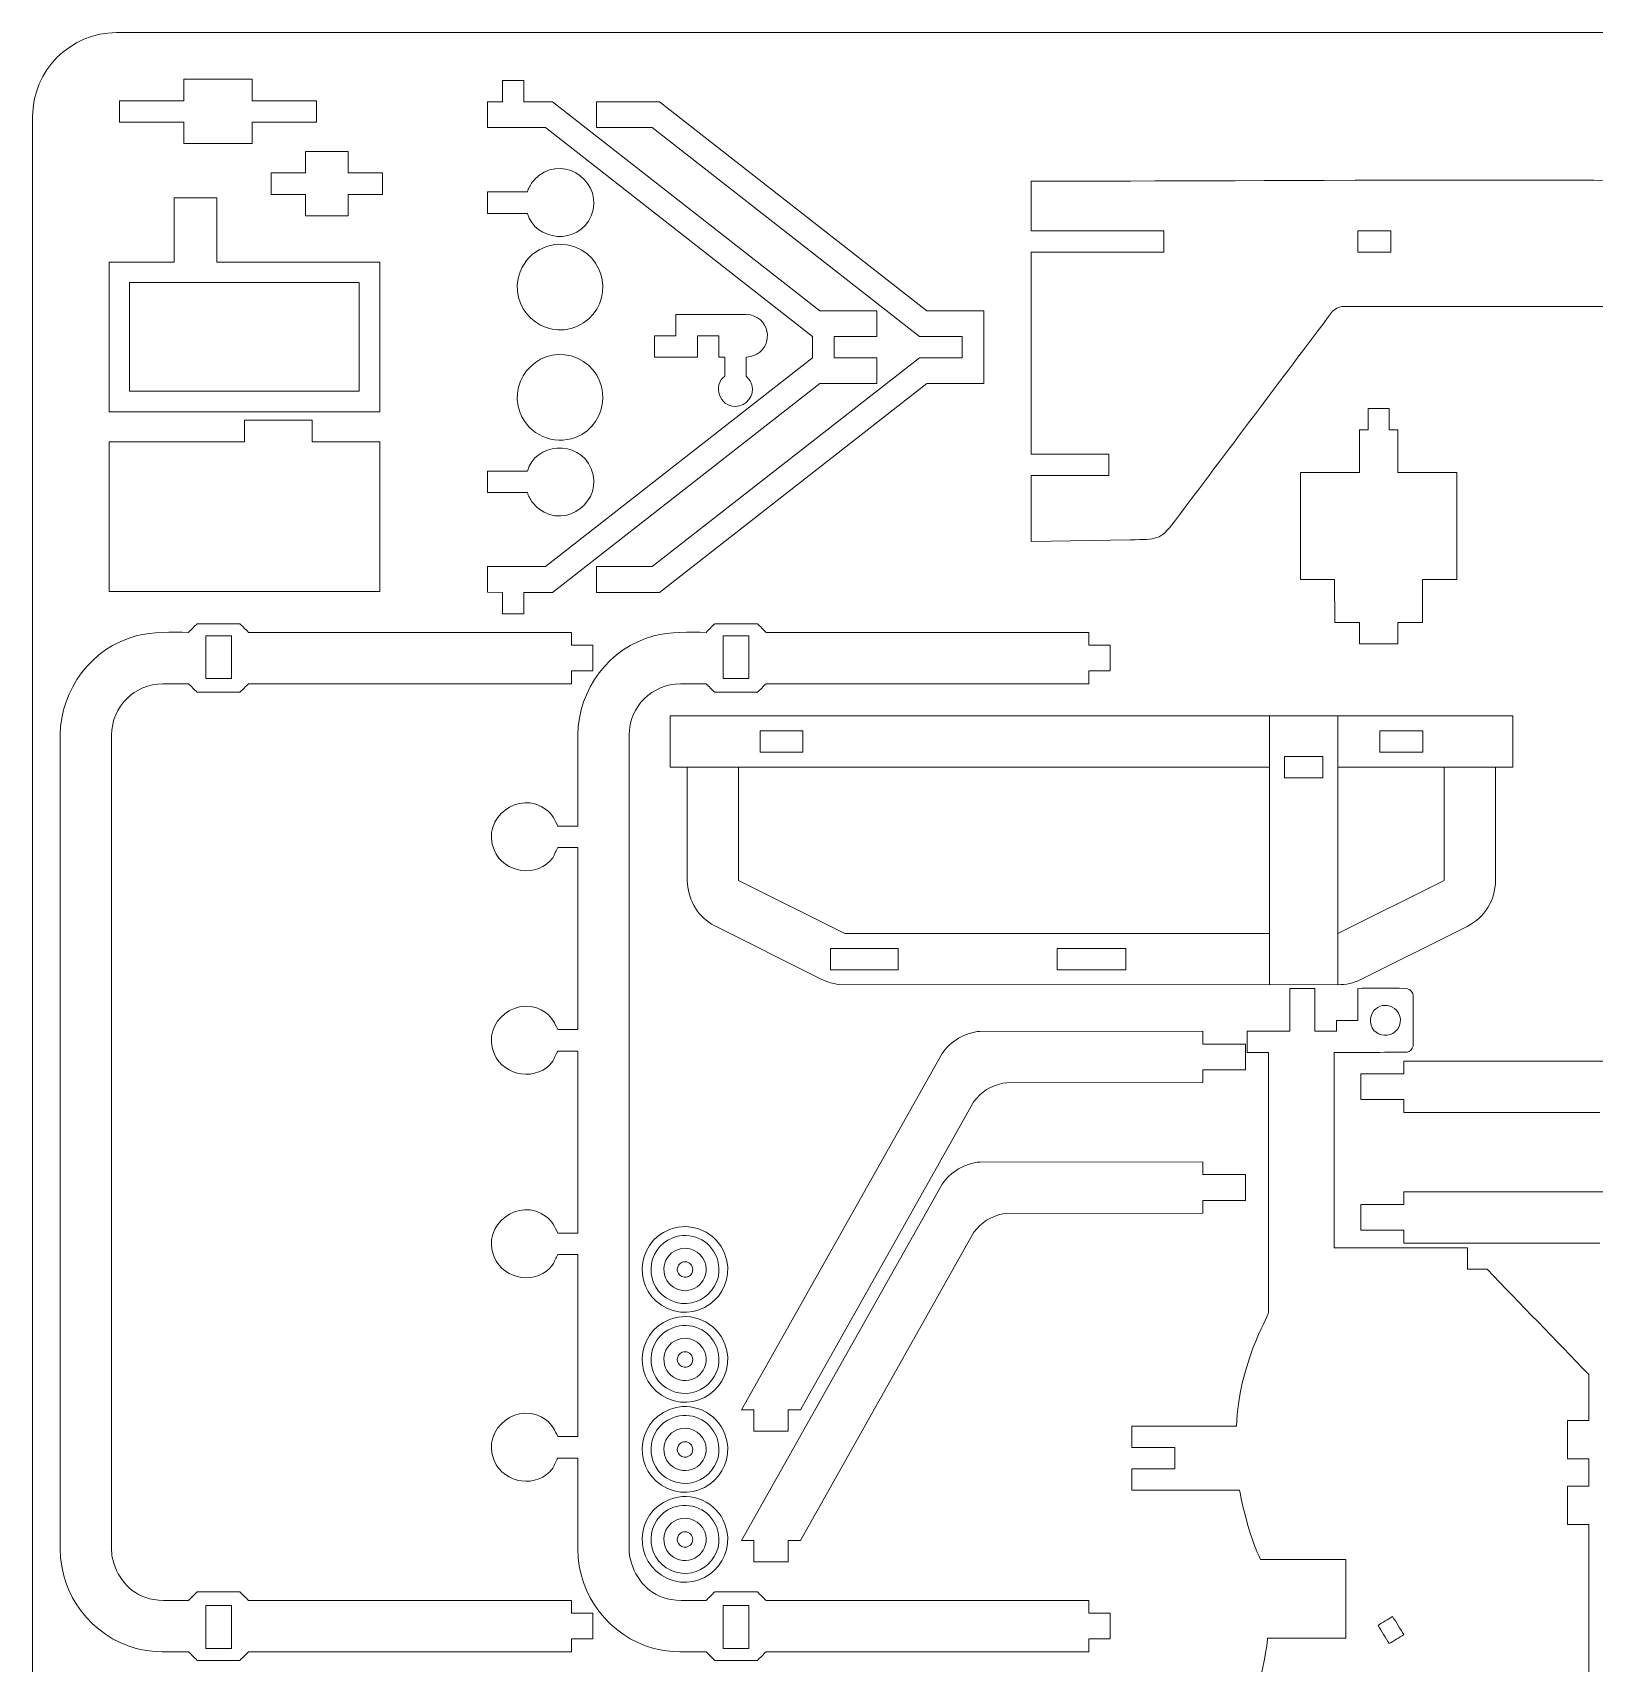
# Model space of a CAD drawing. Header units: centimetres. Extents: x -58 to 58, y -52 to 52.
# Drawn here: x 23.08 to 45.23, y -7.72 to 15.39 of the extents above; entities that cross this region are included whole.
import ezdxf

# ---------------------------------------------------------------- set-up
doc = ezdxf.new("R2010")
doc.units = ezdxf.units.CM
doc.header["$MEASUREMENT"] = 0
doc.layers.add('Camada 1', color=7, linetype='Continuous')

msp = doc.modelspace()

# ---------------------------------------------------------------- linework, layer by layer
at = {"layer": 'Camada 1', "color": 5, "lineweight": 9}
for points in [[(23.0836, 14.19827), (23.0836, 14.85275), (23.6191, 15.38827), (24.2736, 15.38827)], [(24.2736, 15.38827), (24.2736, 15.38827), (56.40361, 15.38827), (56.40361, 15.38827)], [(23.0836, -35.7818), (23.0836, -35.7818), (23.0836, 14.19827), (23.0836, 14.19827)]]:
    msp.add_open_spline(points, degree=3, dxfattribs=at)
at = {"layer": 'Camada 1', "color": 3, "lineweight": 9}
for points in [[(26.19718, 14.72661), (26.19718, 14.72661), (25.22618, 14.72661), (25.22618, 14.72661)], [(25.22618, 14.72661), (25.22618, 14.72661), (25.22618, 14.42317), (25.22618, 14.42317)], [(26.19718, 14.42317), (26.19718, 14.42317), (26.19718, 14.72661), (26.19718, 14.72661)], [(29.74715, 14.71089), (29.74715, 14.71089), (29.74705, 14.40745), (29.74705, 14.40745)], [(30.05058, 14.71087), (30.05058, 14.71087), (29.74715, 14.71089), (29.74715, 14.71089)], [(30.05058, 14.40747), (30.05058, 14.40747), (30.05058, 14.71087), (30.05058, 14.71087)], [(25.22618, 14.42317), (25.22618, 14.42317), (24.31585, 14.42317), (24.31585, 14.42317)], [(24.31585, 14.42317), (24.31585, 14.42317), (24.31585, 14.11973), (24.31585, 14.11973)], [(27.1075, 14.42317), (27.1075, 14.42317), (26.19718, 14.42317), (26.19718, 14.42317)], [(27.1075, 14.11973), (27.1075, 14.11973), (27.1075, 14.42317), (27.1075, 14.42317)], [(29.74705, 14.40745), (29.74705, 14.40745), (29.53461, 14.40739), (29.53461, 14.40739)], [(29.53461, 14.40739), (29.53461, 14.40739), (29.53471, 14.04328), (29.53471, 14.04328)], [(30.45643, 14.40747), (30.45643, 14.40747), (30.05058, 14.40747), (30.05058, 14.40747)], [(34.24541, 11.44735), (34.24541, 11.44735), (30.45643, 14.40747), (30.45643, 14.40747)], [(31.9722, 14.40746), (31.9722, 14.40746), (31.08074, 14.40746), (31.08074, 14.40746)], [(31.08074, 14.40746), (31.08074, 14.40746), (31.08074, 14.04333), (31.08074, 14.04333)], [(35.76118, 11.44734), (35.76118, 11.44734), (31.9722, 14.40746), (31.9722, 14.40746)], [(24.31585, 14.11973), (24.31585, 14.11973), (25.22618, 14.11973), (25.22618, 14.11973)], [(25.22618, 14.11973), (25.22618, 14.11973), (25.22618, 13.81629), (25.22618, 13.81629)], [(26.19718, 14.11973), (26.19718, 14.11973), (27.1075, 14.11973), (27.1075, 14.11973)], [(26.19718, 13.81629), (26.19718, 13.81629), (26.19718, 14.11973), (26.19718, 14.11973)], [(29.53471, 14.04328), (29.53471, 14.04328), (30.35402, 14.04334), (30.35402, 14.04334)], [(30.35402, 14.04334), (30.35402, 14.04334), (34.14299, 11.08322), (34.14299, 11.08322)], [(31.08074, 14.04333), (31.08074, 14.04333), (31.8698, 14.04333), (31.8698, 14.04333)], [(31.8698, 14.04333), (31.8698, 14.04333), (35.65877, 11.08321), (35.65877, 11.08321)], [(25.22618, 13.81629), (25.22618, 13.81629), (26.19718, 13.81629), (26.19718, 13.81629)], [(27.55882, 13.70286), (27.55882, 13.70286), (26.95193, 13.70286), (26.95193, 13.70286)], [(26.95193, 13.70286), (26.95193, 13.70286), (26.95193, 13.39942), (26.95193, 13.39942)], [(27.55882, 13.39942), (27.55882, 13.39942), (27.55882, 13.70286), (27.55882, 13.70286)], [(31.00287, 12.79331), (31.18972, 13.24439), (30.64776, 13.66032), (30.26037, 13.36306)], [(26.95193, 13.39942), (26.95193, 13.39942), (26.46642, 13.39942), (26.46642, 13.39942)], [(26.46642, 13.39942), (26.46642, 13.39942), (26.46642, 13.09599), (26.46642, 13.09599)], [(28.04431, 13.39942), (28.04431, 13.39942), (27.55882, 13.39942), (27.55882, 13.39942)], [(28.04431, 13.09599), (28.04431, 13.09599), (28.04431, 13.39942), (28.04431, 13.39942)], [(30.17094, 13.27363), (30.13743, 13.21556), (30.11375, 13.18662), (30.09868, 13.13042)], [(30.26037, 13.36306), (30.23057, 13.33325), (30.20075, 13.30344), (30.17094, 13.27363)], [(37.23959, 13.28064), (38.62087, 13.28064), (46.98965, 13.33052), (47.64494, 13.25616)], [(37.2418, 12.57983), (37.24106, 12.81343), (37.24033, 13.04704), (37.23959, 13.28064)], [(25.69763, 13.04737), (25.69763, 13.04737), (25.09076, 13.04737), (25.09076, 13.04737)], [(25.09076, 13.04737), (25.09076, 13.04737), (25.09076, 12.13705), (25.09076, 12.13705)], [(25.69763, 12.13705), (25.69763, 12.13705), (25.69763, 13.04737), (25.69763, 13.04737)], [(26.46642, 13.09599), (26.46642, 13.09599), (26.95193, 13.09599), (26.95193, 13.09599)], [(26.95193, 13.09599), (26.95193, 13.09599), (26.95193, 12.79255), (26.95193, 12.79255)], [(27.55882, 12.79255), (27.55882, 12.79255), (27.55882, 13.09599), (27.55882, 13.09599)], [(27.55882, 13.09599), (27.55882, 13.09599), (28.04431, 13.09599), (28.04431, 13.09599)], [(30.09868, 13.13042), (29.91066, 13.13042), (29.72263, 13.13042), (29.53461, 13.13042)], [(29.53461, 13.13042), (29.53461, 13.02927), (29.53461, 12.92814), (29.53461, 12.82699)], [(26.95193, 12.79255), (26.95193, 12.79255), (27.55882, 12.79255), (27.55882, 12.79255)], [(29.53461, 12.82699), (29.72263, 12.82699), (29.91066, 12.82699), (30.09868, 12.82699)], [(30.09868, 12.82699), (30.20406, 12.43371), (30.82411, 12.36177), (31.00287, 12.79331)], [(39.12167, 12.57983), (38.49505, 12.57983), (37.86842, 12.57983), (37.2418, 12.57983)], [(39.12167, 12.27638), (39.12167, 12.37753), (39.12167, 12.47868), (39.12167, 12.57983)], [(30.78012, 12.34832), (30.46744, 12.46811), (30.11606, 12.31137), (29.99632, 11.99865)], [(30.8103, 11.22735), (31.30234, 11.44679), (31.2832, 12.15559), (30.78012, 12.34832)], [(37.23986, 9.41386), (37.2405, 10.36804), (37.24116, 11.32221), (37.2418, 12.27638)], [(37.2418, 12.27638), (37.86842, 12.27638), (38.49505, 12.27638), (39.12167, 12.27638)], [(25.09076, 12.13705), (25.09076, 12.13705), (24.16829, 12.13705), (24.16829, 12.13705)], [(24.16829, 12.13705), (24.16829, 12.13705), (24.16829, 10.01297), (24.16829, 10.01297)], [(28.00704, 12.13705), (28.00704, 12.13705), (25.69763, 12.13705), (25.69763, 12.13705)], [(28.00704, 10.01297), (28.00704, 10.01297), (28.00704, 12.13705), (28.00704, 12.13705)], [(29.99632, 11.99865), (29.80368, 11.49548), (30.31824, 11.0079), (30.8103, 11.22735)], [(32.2052, 11.39533), (32.2052, 11.39533), (32.20519, 11.09189), (32.20519, 11.09189)], [(33.20049, 11.39525), (33.20049, 11.39525), (32.2052, 11.39533), (32.2052, 11.39533)], [(33.35216, 10.82904), (33.59374, 10.9685), (33.54286, 11.37276), (33.20049, 11.39525)], [(35.05331, 11.44735), (35.05331, 11.44735), (34.24541, 11.44735), (34.24541, 11.44735)], [(35.05331, 11.08321), (35.05331, 11.08321), (35.05331, 11.44735), (35.05331, 11.44735)], [(36.56908, 11.44734), (36.56908, 11.44734), (35.76118, 11.44734), (35.76118, 11.44734)], [(36.56908, 10.41562), (36.56908, 10.41562), (36.56908, 11.44734), (36.56908, 11.44734)], [(41.51558, 11.43906), (40.76787, 10.44565), (40.02015, 9.45225), (39.27244, 8.45884)], [(41.64751, 11.50496), (41.60644, 11.50097), (41.54346, 11.46949), (41.51558, 11.43906)], [(46.11098, 11.50701), (44.62316, 11.50632), (43.13534, 11.50565), (41.64751, 11.50496)], [(29.99632, 10.00166), (29.80368, 10.50483), (30.31824, 10.99241), (30.8103, 10.77296)], [(31.90174, 11.09192), (31.90174, 11.09192), (31.90171, 10.7885), (31.90171, 10.7885)], [(32.20519, 11.09189), (32.20519, 11.09189), (31.90174, 11.09192), (31.90174, 11.09192)], [(32.50859, 10.78846), (32.50859, 10.78846), (32.50861, 11.09189), (32.50861, 11.09189)], [(32.50861, 11.09189), (32.50861, 11.09189), (32.81206, 11.09187), (32.81206, 11.09187)], [(32.81206, 11.09187), (32.81206, 11.09187), (32.81203, 10.78843), (32.81203, 10.78843)], [(34.14299, 11.08322), (34.14299, 11.08322), (34.14299, 10.77972), (34.14299, 10.77972)], [(34.44643, 10.77972), (34.44643, 10.77972), (34.44643, 11.08322), (34.44643, 11.08322)], [(34.44643, 11.08322), (34.44643, 11.08322), (35.05331, 11.08321), (35.05331, 11.08321)], [(35.65877, 11.08321), (35.65877, 11.08321), (36.26564, 11.08321), (36.26564, 11.08321)], [(36.26564, 11.08321), (36.26564, 11.08321), (36.26564, 10.77975), (36.26564, 10.77975)], [(34.14299, 10.77972), (34.14299, 10.77972), (30.35402, 7.8196), (30.35402, 7.8196)], [(30.8103, 10.77296), (31.30234, 10.55353), (31.2832, 9.84473), (30.78012, 9.65199)], [(35.65877, 10.77975), (35.65877, 10.77975), (31.8698, 7.81961), (31.8698, 7.81961)], [(31.90171, 10.7885), (31.90171, 10.7885), (32.50859, 10.78846), (32.50859, 10.78846)], [(32.81203, 10.78843), (32.81203, 10.78843), (32.89699, 10.78842), (32.89699, 10.78842)], [(32.89699, 10.78842), (32.89699, 10.78842), (32.89698, 10.52021), (32.89698, 10.52021)], [(33.20042, 10.52018), (33.20042, 10.52018), (33.20044, 10.78841), (33.20044, 10.78841)], [(33.20044, 10.78841), (33.25573, 10.79567), (33.30197, 10.80007), (33.35216, 10.82904)], [(35.05331, 10.77973), (35.05331, 10.77973), (34.44643, 10.77972), (34.44643, 10.77972)], [(35.05331, 10.41561), (35.05331, 10.41561), (35.05331, 10.77973), (35.05331, 10.77973)], [(36.26564, 10.77975), (36.26564, 10.77975), (35.65877, 10.77975), (35.65877, 10.77975)], [(30.45643, 7.45547), (30.45643, 7.45547), (34.24541, 10.41561), (34.24541, 10.41561)], [(31.9722, 7.45548), (31.9722, 7.45548), (35.76118, 10.41562), (35.76118, 10.41562)], [(32.89698, 10.52021), (32.72013, 10.38467), (32.8212, 10.09052), (33.04867, 10.09051)], [(33.25892, 10.45461), (33.25892, 10.45461), (33.20042, 10.52018), (33.20042, 10.52018)], [(33.28317, 10.39607), (33.28317, 10.39607), (33.25892, 10.45461), (33.25892, 10.45461)], [(34.24541, 10.41561), (34.24541, 10.41561), (35.05331, 10.41561), (35.05331, 10.41561)], [(35.76118, 10.41562), (35.76118, 10.41562), (36.56908, 10.41562), (36.56908, 10.41562)], [(33.04867, 10.09051), (33.20523, 10.0905), (33.32368, 10.24483), (33.28317, 10.39607)], [(24.16829, 10.01297), (24.16829, 10.01297), (28.00704, 10.01297), (28.00704, 10.01297)], [(30.78012, 9.65199), (30.46744, 9.53221), (30.11606, 9.68894), (29.99632, 10.00166)], [(42.31858, 10.06309), (42.31858, 10.06309), (42.01756, 10.06309), (42.01756, 10.06309)], [(42.01756, 10.06309), (42.01756, 10.06309), (42.01756, 9.75964), (42.01756, 9.75964)], [(42.31858, 9.75964), (42.31858, 9.75964), (42.31858, 10.06309), (42.31858, 10.06309)], [(26.08767, 9.59053), (26.08767, 9.59053), (26.08767, 9.89397), (26.08767, 9.89397)], [(26.08767, 9.89397), (26.08767, 9.89397), (27.04736, 9.89397), (27.04736, 9.89397)], [(27.04736, 9.89397), (27.04736, 9.89397), (27.04736, 9.59053), (27.04736, 9.59053)], [(42.01756, 9.75964), (42.01756, 9.75964), (41.89619, 9.75964), (41.89619, 9.75964)], [(41.89619, 9.75964), (41.89619, 9.75964), (41.89619, 9.15277), (41.89619, 9.15277)], [(42.43995, 9.75964), (42.43995, 9.75964), (42.31858, 9.75964), (42.31858, 9.75964)], [(42.44022, 9.15277), (42.44022, 9.15277), (42.43995, 9.75964), (42.43995, 9.75964)], [(24.16829, 7.46644), (24.16829, 7.46644), (24.16829, 9.59053), (24.16829, 9.59053)], [(24.16829, 9.59053), (24.16829, 9.59053), (26.08767, 9.59053), (26.08767, 9.59053)], [(27.04736, 9.59053), (27.04736, 9.59053), (28.00704, 9.59053), (28.00704, 9.59053)], [(28.00704, 9.59053), (28.00704, 9.59053), (28.00704, 7.46644), (28.00704, 7.46644)], [(30.09868, 9.17333), (30.20406, 9.5666), (30.82411, 9.63855), (31.00287, 9.20701)], [(38.34486, 9.41386), (37.97653, 9.41386), (37.60819, 9.41386), (37.23986, 9.41386)], [(38.34486, 9.11043), (38.34486, 9.21158), (38.34486, 9.31271), (38.34486, 9.41386)], [(29.53461, 8.86989), (29.53461, 8.97104), (29.53461, 9.07218), (29.53461, 9.17333)], [(29.53461, 9.17333), (29.72263, 9.17333), (29.91066, 9.17333), (30.09868, 9.17333)], [(31.00287, 9.20701), (31.18972, 8.75592), (30.64776, 8.34), (30.26037, 8.63726)], [(37.23959, 8.1781), (37.23959, 8.48888), (37.23959, 8.79964), (37.23959, 9.11043)], [(37.23959, 9.11043), (37.60801, 9.11043), (37.97644, 9.11043), (38.34486, 9.11043)], [(41.0596, 9.15315), (41.0596, 9.15315), (41.05841, 7.63591), (41.05841, 7.63591)], [(41.89619, 9.15277), (41.89619, 9.15277), (41.0596, 9.15315), (41.0596, 9.15315)], [(43.27772, 9.15268), (43.27772, 9.15268), (42.44022, 9.15277), (42.44022, 9.15277)], [(43.27755, 7.63552), (43.27755, 7.63552), (43.27772, 9.15268), (43.27772, 9.15268)], [(30.09868, 8.86989), (29.91066, 8.86989), (29.72263, 8.86989), (29.53461, 8.86989)], [(30.17094, 8.72669), (30.13743, 8.78476), (30.11375, 8.8137), (30.09868, 8.86989)], [(30.26037, 8.63726), (30.23057, 8.66707), (30.20075, 8.69688), (30.17094, 8.72669)], [(39.27244, 8.45884), (39.0725, 8.18796), (39.01747, 8.20946), (38.65221, 8.19947)], [(38.65221, 8.19947), (38.65221, 8.19947), (37.23959, 8.1781), (37.23959, 8.1781)], [(29.53471, 7.81966), (29.53471, 7.81966), (29.53461, 7.45555), (29.53461, 7.45555)], [(30.35402, 7.8196), (30.35402, 7.8196), (29.53471, 7.81966), (29.53471, 7.81966)], [(31.8698, 7.81961), (31.8698, 7.81961), (31.08074, 7.81961), (31.08074, 7.81961)], [(31.08074, 7.81961), (31.08074, 7.81961), (31.08074, 7.45548), (31.08074, 7.45548)], [(41.05841, 7.63591), (41.05841, 7.63591), (41.54391, 7.63553), (41.54391, 7.63553)], [(41.54391, 7.63553), (41.54391, 7.63553), (41.5451, 7.02868), (41.5451, 7.02868)], [(42.79197, 7.02865), (42.79197, 7.02865), (42.79205, 7.63556), (42.79205, 7.63556)], [(42.79205, 7.63556), (42.79205, 7.63556), (43.27755, 7.63552), (43.27755, 7.63552)], [(28.00704, 7.46644), (28.00704, 7.46644), (24.16829, 7.46644), (24.16829, 7.46644)], [(29.53461, 7.45555), (29.53461, 7.45555), (29.74705, 7.45549), (29.74705, 7.45549)], [(29.74705, 7.45549), (29.74705, 7.45549), (29.74715, 7.15205), (29.74715, 7.15205)], [(30.05058, 7.15207), (30.05058, 7.15207), (30.05058, 7.45547), (30.05058, 7.45547)], [(30.05058, 7.45547), (30.05058, 7.45547), (30.45643, 7.45547), (30.45643, 7.45547)], [(31.08074, 7.45548), (31.08074, 7.45548), (31.9722, 7.45548), (31.9722, 7.45548)], [(25.41608, 7.00986), (25.37562, 6.9694), (25.33516, 6.92894), (25.2947, 6.88848)], [(26.02298, 7.00986), (25.82068, 7.00986), (25.61838, 7.00986), (25.41608, 7.00986)], [(26.14436, 6.88848), (26.1039, 6.92894), (26.06344, 6.9694), (26.02298, 7.00986)], [(29.74715, 7.15205), (29.74715, 7.15205), (30.05058, 7.15207), (30.05058, 7.15207)], [(32.75475, 7.00985), (32.71429, 6.96939), (32.67383, 6.92893), (32.63337, 6.88847)], [(33.36165, 7.00985), (33.15935, 7.00985), (32.95705, 7.00985), (32.75475, 7.00985)], [(33.48303, 6.88847), (33.44257, 6.92893), (33.40211, 6.96939), (33.36165, 7.00985)], [(41.5451, 7.02868), (41.5451, 7.02868), (41.89619, 7.02868), (41.89619, 7.02868)], [(41.89619, 7.02868), (41.89619, 7.02868), (41.89619, 6.72524), (41.89619, 6.72524)], [(42.43995, 6.72524), (42.43995, 6.72524), (42.43998, 7.02868), (42.43998, 7.02868)], [(42.43998, 7.02868), (42.43998, 7.02868), (42.79197, 7.02865), (42.79197, 7.02865)], [(24.55358, 6.83885), (23.91745, 6.6684), (23.48464, 6.08176), (23.47401, 5.43192)], [(25.2947, 6.88848), (25.05501, 6.88848), (24.78683, 6.90135), (24.55358, 6.83885)], [(30.72197, 6.88848), (29.1961, 6.88848), (27.67023, 6.88848), (26.14436, 6.88848)], [(30.72197, 6.70641), (30.72197, 6.7671), (30.72197, 6.82779), (30.72197, 6.88848)], [(31.02542, 6.70641), (30.92427, 6.70641), (30.82312, 6.70641), (30.72197, 6.70641)], [(31.89225, 6.83883), (31.25614, 6.66839), (30.82331, 6.08174), (30.81268, 5.43191)], [(31.02542, 6.34227), (31.02542, 6.46365), (31.02542, 6.58503), (31.02542, 6.70641)], [(32.63337, 6.88847), (32.39368, 6.88847), (32.1255, 6.90133), (31.89225, 6.83883)], [(38.06064, 6.88847), (36.53477, 6.88847), (35.0089, 6.88847), (33.48303, 6.88847)], [(38.06064, 6.7064), (38.06064, 6.76709), (38.06064, 6.82778), (38.06064, 6.88847)], [(38.36409, 6.7064), (38.26294, 6.7064), (38.16179, 6.7064), (38.06064, 6.7064)], [(38.36409, 6.34226), (38.36409, 6.46364), (38.36409, 6.58502), (38.36409, 6.7064)], [(41.89619, 6.72524), (41.89619, 6.72524), (42.43995, 6.72524), (42.43995, 6.72524)], [(30.72197, 6.1602), (30.72197, 6.22089), (30.72197, 6.28158), (30.72197, 6.34227)], [(30.72197, 6.34227), (30.82312, 6.34227), (30.92427, 6.34227), (31.02542, 6.34227)], [(38.06064, 6.16019), (38.06064, 6.22088), (38.06064, 6.28157), (38.06064, 6.34226)], [(38.06064, 6.34226), (38.16179, 6.34226), (38.26294, 6.34226), (38.36409, 6.34226)], [(24.20228, 5.43192), (24.209, 5.84329), (24.52652, 6.1536), (24.93056, 6.1602)], [(24.93056, 6.1602), (25.05194, 6.1602), (25.17332, 6.1602), (25.2947, 6.1602)], [(25.2947, 6.1602), (25.33516, 6.11974), (25.37562, 6.07928), (25.41608, 6.03882)], [(25.41608, 6.03882), (25.61838, 6.03882), (25.82068, 6.03882), (26.02298, 6.03882)], [(26.02298, 6.03882), (26.06344, 6.07928), (26.1039, 6.11974), (26.14436, 6.1602)], [(26.14436, 6.1602), (27.67023, 6.1602), (29.1961, 6.1602), (30.72197, 6.1602)], [(31.54096, 5.43191), (31.54769, 5.84329), (31.86519, 6.15358), (32.26923, 6.16019)], [(32.26923, 6.16019), (32.39061, 6.16019), (32.51199, 6.16019), (32.63337, 6.16019)], [(32.63337, 6.16019), (32.67383, 6.11973), (32.71429, 6.07927), (32.75475, 6.03881)], [(32.75475, 6.03881), (32.95705, 6.03881), (33.15935, 6.03881), (33.36165, 6.03881)], [(33.36165, 6.03881), (33.40211, 6.07927), (33.44257, 6.11973), (33.48303, 6.16019)], [(33.48303, 6.16019), (35.0089, 6.16019), (36.53477, 6.16019), (38.06064, 6.16019)], [(32.12339, 4.97781), (32.12339, 4.97781), (32.12339, 5.70606), (32.12339, 5.70606)], [(32.12339, 5.70606), (32.12339, 5.70606), (44.0689, 5.70606), (44.0689, 5.70606)], [(44.0689, 5.70606), (44.0689, 5.70606), (44.0689, 4.97781), (44.0689, 4.97781)], [(23.47401, 5.43192), (23.47401, 1.58662), (23.47401, -2.2587), (23.47401, -6.10401)], [(24.20228, -6.10401), (24.20228, -2.2587), (24.20228, 1.58662), (24.20228, 5.43192)], [(30.81268, 5.43191), (30.81268, 5.00182), (30.81268, 4.57174), (30.81268, 4.14165)], [(31.54096, -6.10402), (31.54096, -2.25872), (31.54096, 1.5866), (31.54096, 5.43191)], [(32.36613, 4.97781), (32.36613, 4.97781), (32.12339, 4.97781), (32.12339, 4.97781)], [(32.36613, 3.37188), (32.36613, 3.37188), (32.36613, 4.97781), (32.36613, 4.97781)], [(33.09439, 4.97781), (33.09439, 4.97781), (33.09439, 3.37188), (33.09439, 3.37188)], [(40.62018, 4.97781), (40.62018, 4.97781), (33.09439, 4.97781), (33.09439, 4.97781)], [(40.62018, 2.6202), (40.62018, 2.6202), (40.62018, 4.97781), (40.62018, 4.97781)], [(43.09789, 4.97781), (43.09789, 4.97781), (41.59118, 4.97781), (41.59118, 4.97781)], [(41.59118, 4.97781), (41.59118, 4.97781), (41.59118, 2.6202), (41.59118, 2.6202)], [(43.09789, 3.37188), (43.09789, 3.37188), (43.09789, 4.97781), (43.09789, 4.97781)], [(44.0689, 4.97781), (44.0689, 4.97781), (43.82614, 4.97781), (43.82614, 4.97781)], [(43.82614, 4.97781), (43.82614, 4.97781), (43.82614, 3.37188), (43.82614, 3.37188)], [(30.36894, 4.37429), (29.98165, 4.67145), (29.43963, 4.25553), (29.62643, 3.80453)], [(30.53063, 4.14165), (30.48674, 4.22863), (30.44845, 4.31329), (30.36894, 4.37429)], [(30.81268, 4.14165), (30.71866, 4.14165), (30.62465, 4.14165), (30.53063, 4.14165)], [(29.62643, 3.80453), (29.7674, 3.46417), (30.24868, 3.4052), (30.45837, 3.695)], [(30.45837, 3.695), (30.48246, 3.74273), (30.50654, 3.79047), (30.53063, 3.8382)], [(30.53063, 3.8382), (30.62465, 3.8382), (30.71866, 3.8382), (30.81268, 3.8382)], [(30.81268, 3.8382), (30.81268, 2.97802), (30.81268, 2.11785), (30.81268, 1.25768)], [(32.71058, 2.75296), (32.49261, 2.88814), (32.37205, 3.11587), (32.36613, 3.37188)], [(33.09439, 3.37188), (33.09439, 3.37188), (34.6011, 2.6202), (34.6011, 2.6202)], [(41.59118, 2.6202), (41.59118, 2.6202), (43.09789, 3.37188), (43.09789, 3.37188)], [(43.82614, 3.37188), (43.81954, 3.08522), (43.67655, 2.8541), (43.42299, 2.72021)], [(34.276, 1.96853), (34.276, 1.96853), (32.71058, 2.75296), (32.71058, 2.75296)], [(34.6011, 2.6202), (34.6011, 2.6202), (40.62018, 2.6202), (40.62018, 2.6202)], [(43.42299, 2.72021), (43.42299, 2.72021), (41.91629, 1.96853), (41.91629, 1.96853)], [(34.51703, 1.89681), (34.41355, 1.91702), (34.37983, 1.92285), (34.276, 1.96853)], [(41.59118, 1.89412), (41.59118, 1.89412), (34.51703, 1.89681), (34.51703, 1.89681)], [(41.91629, 1.96853), (41.81068, 1.91713), (41.70728, 1.89408), (41.59118, 1.89412)], [(41.87273, 1.84279), (41.96811, 1.84279), (42.53746, 1.85177), (42.57863, 1.83631)], [(30.36894, 1.49031), (29.98165, 1.78748), (29.43963, 1.37156), (29.62643, 0.92055)], [(40.91037, 1.23674), (40.91037, 1.43878), (40.91038, 1.64083), (40.91038, 1.84287)], [(40.91038, 1.84287), (41.02887, 1.84286), (41.14736, 1.84285), (41.26585, 1.84283)], [(41.26585, 1.84283), (41.26585, 1.6408), (41.26583, 1.43876), (41.26583, 1.23672)], [(41.87273, 1.38849), (41.87273, 1.53992), (41.87273, 1.69136), (41.87273, 1.84279)], [(42.57863, 1.83631), (42.62146, 1.82024), (42.65953, 1.78292), (42.65974, 1.74197)], [(42.65974, 1.74197), (42.65973, 1.50241), (42.65971, 1.26285), (42.65969, 1.02329)], [(30.53063, 1.25768), (30.48674, 1.34465), (30.44845, 1.42931), (30.36894, 1.49031)], [(41.56927, 1.38848), (41.67042, 1.38848), (41.77158, 1.38849), (41.87273, 1.38849)], [(41.56928, 1.23673), (41.56928, 1.28732), (41.56927, 1.33789), (41.56927, 1.38848)], [(30.81268, 1.25768), (30.71866, 1.25768), (30.62465, 1.25768), (30.53063, 1.25768)], [(36.5156, 1.2333), (36.31071, 1.21965), (36.09131, 1.09137), (35.97897, 0.91949)], [(39.67484, 1.23612), (39.67484, 1.23612), (36.5156, 1.2333), (36.5156, 1.2333)], [(39.67484, 1.05407), (39.67484, 1.05407), (39.67484, 1.23612), (39.67484, 1.23612)], [(40.30347, 0.93333), (40.30347, 1.03447), (40.30347, 1.13561), (40.30347, 1.23674)], [(40.30347, 1.23674), (40.50577, 1.23674), (40.70807, 1.23674), (40.91037, 1.23674)], [(41.26583, 1.23672), (41.36698, 1.23672), (41.46813, 1.23673), (41.56928, 1.23673)], [(30.45837, 0.81102), (30.48246, 0.85875), (30.50654, 0.90649), (30.53063, 0.95423)], [(30.53063, 0.95423), (30.62465, 0.95423), (30.71866, 0.95423), (30.81268, 0.95423)], [(30.81268, 0.95423), (30.81268, 0.09403), (30.81268, -0.76615), (30.81268, -1.62634)], [(40.28173, 1.05407), (40.28173, 1.05407), (39.67484, 1.05407), (39.67484, 1.05407)], [(40.28173, 0.68994), (40.28173, 0.68994), (40.28173, 1.05407), (40.28173, 1.05407)], [(40.60692, 0.93333), (40.50577, 0.93333), (40.40462, 0.93333), (40.30347, 0.93333)], [(40.60692, -2.75652), (40.60692, -1.52657), (40.60692, -0.29662), (40.60692, 0.93333)], [(42.57387, 0.93746), (42.22802, 0.93608), (41.88216, 0.93471), (41.53631, 0.93333)], [(41.53631, 0.93333), (41.53631, 0.01027), (41.53631, -0.91279), (41.53631, -1.83585)], [(42.65969, 1.02329), (42.64613, 0.98331), (42.61252, 0.94523), (42.57387, 0.93746)], [(29.62643, 0.92055), (29.7674, 0.58021), (30.24868, 0.52122), (30.45837, 0.81102)], [(35.97897, 0.91949), (35.97897, 0.91949), (33.13455, -4.1303), (33.13455, -4.1303)], [(42.52474, 0.6304), (42.52474, 0.6304), (42.52474, 0.81246), (42.52474, 0.81246)], [(42.52474, 0.81246), (42.52474, 0.81246), (45.68397, 0.80964), (45.68397, 0.80964)], [(36.43098, 0.2372), (36.52603, 0.38106), (36.67634, 0.46183), (36.84069, 0.49823)], [(36.84069, 0.49823), (36.84069, 0.49823), (36.89559, 0.50545), (36.89559, 0.50545)], [(36.89559, 0.50545), (36.89559, 0.50545), (39.67484, 0.50787), (39.67484, 0.50787)], [(39.67484, 0.50787), (39.67484, 0.50787), (39.67484, 0.68994), (39.67484, 0.68994)], [(39.67484, 0.68994), (39.67484, 0.68994), (40.28173, 0.68994), (40.28173, 0.68994)], [(41.91785, 0.26627), (41.91785, 0.26627), (41.91785, 0.6304), (41.91785, 0.6304)], [(41.91785, 0.6304), (41.91785, 0.6304), (42.52474, 0.6304), (42.52474, 0.6304)], [(33.97017, -4.1303), (33.97017, -4.1303), (36.43098, 0.2372), (36.43098, 0.2372)], [(42.52474, 0.26627), (42.52474, 0.26627), (41.91785, 0.26627), (41.91785, 0.26627)], [(42.52474, 0.0842), (42.52474, 0.0842), (42.52474, 0.26627), (42.52474, 0.26627)], [(45.30398, 0.08179), (45.30398, 0.08179), (42.52474, 0.0842), (42.52474, 0.0842)], [(36.51562, -0.61848), (36.31072, -0.63213), (36.09133, -0.7604), (35.97899, -0.93229)], [(39.67485, -0.61566), (39.67485, -0.61566), (36.51562, -0.61848), (36.51562, -0.61848)], [(39.67485, -0.79772), (39.67485, -0.79772), (39.67485, -0.61566), (39.67485, -0.61566)], [(40.28173, -0.79772), (40.28173, -0.79772), (39.67485, -0.79772), (39.67485, -0.79772)], [(40.28173, -1.16184), (40.28173, -1.16184), (40.28173, -0.79772), (40.28173, -0.79772)], [(30.36894, -1.39369), (29.98166, -1.09654), (29.43963, -1.51244), (29.62643, -1.96345)], [(35.97899, -0.93229), (35.97899, -0.93229), (33.13455, -5.98208), (33.13455, -5.98208)], [(42.52472, -1.22138), (42.52472, -1.22138), (42.52472, -1.03932), (42.52472, -1.03932)], [(42.52472, -1.03932), (42.52472, -1.03932), (45.68396, -1.04214), (45.68396, -1.04214)], [(36.43099, -1.61458), (36.526, -1.47074), (36.67637, -1.38993), (36.8407, -1.35355)], [(36.8407, -1.35355), (36.8407, -1.35355), (36.89559, -1.34632), (36.89559, -1.34632)], [(36.89559, -1.34632), (36.89559, -1.34632), (39.67485, -1.34391), (39.67485, -1.34391)], [(39.67485, -1.34391), (39.67485, -1.34391), (39.67485, -1.16184), (39.67485, -1.16184)], [(39.67485, -1.16184), (39.67485, -1.16184), (40.28173, -1.16184), (40.28173, -1.16184)], [(41.91785, -1.58551), (41.91785, -1.58551), (41.91785, -1.22138), (41.91785, -1.22138)], [(41.91785, -1.22138), (41.91785, -1.22138), (42.52472, -1.22138), (42.52472, -1.22138)], [(30.53063, -1.62634), (30.48674, -1.53936), (30.44844, -1.45469), (30.36894, -1.39369)], [(32.08569, -2.6954), (31.59364, -2.47596), (31.61279, -1.76716), (32.11586, -1.57443)], [(32.11586, -1.57443), (32.42855, -1.45464), (32.77993, -1.61138), (32.89967, -1.9241)], [(33.97017, -5.98208), (33.97017, -5.98208), (36.43099, -1.61458), (36.43099, -1.61458)], [(42.52472, -1.58551), (42.52472, -1.58551), (41.91785, -1.58551), (41.91785, -1.58551)], [(42.52472, -1.76758), (42.52472, -1.76758), (42.52472, -1.58551), (42.52472, -1.58551)], [(30.81268, -1.62634), (30.71866, -1.62634), (30.62465, -1.62634), (30.53063, -1.62634)], [(41.53631, -1.83585), (42.16627, -1.83585), (42.79625, -1.83585), (43.42621, -1.83585)], [(45.30398, -1.76998), (45.30398, -1.76998), (42.52472, -1.76758), (42.52472, -1.76758)], [(43.42621, -1.83585), (43.42621, -1.937), (43.42621, -2.03815), (43.42621, -2.1393)], [(29.62643, -1.96345), (29.7674, -2.3038), (30.24867, -2.3628), (30.45837, -2.07298)], [(30.45837, -2.07298), (30.48246, -2.02525), (30.50654, -1.97751), (30.53063, -1.92978)], [(30.53063, -1.92978), (30.62465, -1.92978), (30.71866, -1.92978), (30.81268, -1.92978)], [(30.81268, -1.92978), (30.81268, -2.78995), (30.81268, -3.65013), (30.81268, -4.51031)], [(32.89967, -1.9241), (33.09231, -2.42727), (32.57775, -2.91485), (32.08569, -2.6954)], [(43.42621, -2.1393), (43.51912, -2.1393), (43.61205, -2.1393), (43.70497, -2.1393)], [(43.70497, -2.1393), (44.18694, -2.63686), (44.6689, -3.13444), (45.15088, -3.632)], [(32.11586, -2.8496), (32.42855, -2.72981), (32.77993, -2.88655), (32.89967, -3.19927)], [(40.15147, -4.36008), (40.18731, -3.4866), (40.5904, -2.82883), (40.60692, -2.75652)], [(32.08569, -3.97057), (31.59364, -3.75113), (31.61279, -3.04233), (32.11586, -2.8496)], [(32.89967, -3.19927), (33.09231, -3.70243), (32.57775, -4.19001), (32.08569, -3.97057)], [(45.15088, -3.632), (45.15088, -3.84809), (45.15088, -4.06419), (45.15088, -4.28029)], [(30.36894, -4.27768), (29.98169, -3.98049), (29.43964, -4.39642), (29.62643, -4.84743)], [(32.08569, -5.24573), (31.59364, -5.0263), (31.61279, -4.3175), (32.11586, -4.12477)], [(32.11586, -4.12477), (32.42855, -4.00498), (32.77993, -4.16172), (32.89967, -4.47444)], [(33.13455, -4.1303), (33.13455, -4.1303), (33.3096, -4.1303), (33.3096, -4.1303)], [(33.3096, -4.1303), (33.3096, -4.1303), (33.3096, -4.43374), (33.3096, -4.43374)], [(33.79511, -4.43374), (33.79511, -4.43374), (33.79511, -4.1303), (33.79511, -4.1303)], [(33.79511, -4.1303), (33.79511, -4.1303), (33.97017, -4.1303), (33.97017, -4.1303)], [(30.53063, -4.51031), (30.48674, -4.42334), (30.44844, -4.33869), (30.36894, -4.27768)], [(38.67111, -4.66353), (38.67111, -4.56238), (38.67111, -4.46123), (38.67111, -4.36008)], [(38.67111, -4.36008), (39.16457, -4.36008), (39.65801, -4.36008), (40.15147, -4.36008)], [(45.15088, -4.28029), (45.04973, -4.28029), (44.94858, -4.28029), (44.84743, -4.28029)], [(44.84743, -4.28029), (44.84743, -4.46155), (44.84744, -4.6428), (44.84744, -4.82406)], [(30.81268, -4.51031), (30.71866, -4.51031), (30.62465, -4.51031), (30.53063, -4.51031)], [(32.89967, -4.47444), (33.09231, -4.9776), (32.57775, -5.46518), (32.08569, -5.24573)], [(33.3096, -4.43374), (33.3096, -4.43374), (33.79511, -4.43374), (33.79511, -4.43374)], [(29.62643, -4.84743), (29.7674, -5.18778), (30.24868, -5.24676), (30.45837, -4.95696)], [(30.45837, -4.95696), (30.48246, -4.90923), (30.50654, -4.86149), (30.53063, -4.81376)], [(30.53063, -4.81376), (30.62465, -4.81376), (30.71866, -4.81376), (30.81268, -4.81376)], [(30.81268, -4.81376), (30.81268, -5.24385), (30.81268, -5.67393), (30.81268, -6.10402)], [(39.27802, -4.66337), (39.07572, -4.66342), (38.87341, -4.66348), (38.67111, -4.66353)], [(39.27802, -4.96682), (39.27802, -4.86567), (39.27802, -4.76452), (39.27802, -4.66337)], [(44.84744, -4.82406), (44.94859, -4.82406), (45.04973, -4.82406), (45.15088, -4.82406)], [(45.15088, -4.82406), (45.15088, -4.95353), (45.15088, -5.083), (45.15088, -5.21247)], [(38.67112, -5.27027), (38.67112, -5.16912), (38.67112, -5.06797), (38.67112, -4.96682)], [(38.67112, -4.96682), (38.87342, -4.96682), (39.07572, -4.96682), (39.27802, -4.96682)], [(32.11586, -5.39993), (32.42855, -5.28015), (32.77993, -5.43688), (32.89967, -5.7496)], [(40.19462, -5.27027), (39.68679, -5.27027), (39.17895, -5.27027), (38.67112, -5.27027)], [(40.49473, -6.25253), (40.3482, -5.94865), (40.26196, -5.59568), (40.19462, -5.27027)], [(44.84744, -5.21247), (44.84744, -5.39373), (44.84743, -5.575), (44.84743, -5.75626)], [(45.15088, -5.21247), (45.04973, -5.21247), (44.94859, -5.21247), (44.84744, -5.21247)], [(32.08569, -6.5209), (31.59364, -6.30147), (31.61279, -5.59267), (32.11586, -5.39993)], [(32.89967, -5.7496), (33.09231, -6.25277), (32.57775, -6.74035), (32.08569, -6.5209)], [(44.84743, -5.75626), (44.94858, -5.75626), (45.04973, -5.75626), (45.15088, -5.75626)], [(45.15088, -5.75626), (45.15088, -7.08584), (45.15088, -8.41544), (45.15088, -9.74503)], [(33.13455, -5.98208), (33.13455, -5.98208), (33.30961, -5.98208), (33.30961, -5.98208)], [(33.30961, -5.98208), (33.30961, -5.98208), (33.30961, -6.28553), (33.30961, -6.28553)], [(33.79512, -6.28553), (33.79512, -6.28553), (33.79512, -5.98208), (33.79512, -5.98208)], [(33.79512, -5.98208), (33.79512, -5.98208), (33.97017, -5.98208), (33.97017, -5.98208)], [(23.47401, -6.10401), (23.47938, -6.76138), (23.91606, -7.34012), (24.55358, -7.51093)], [(24.2085, -6.19907), (24.20643, -6.16738), (24.20435, -6.1357), (24.20228, -6.10401)], [(24.74206, -6.80747), (24.44289, -6.72731), (24.26653, -6.49053), (24.2085, -6.19907)], [(30.81268, -6.10402), (30.81805, -6.76139), (31.25473, -7.34013), (31.89225, -7.51095)], [(31.54719, -6.19908), (31.54512, -6.16739), (31.54303, -6.13571), (31.54096, -6.10402)], [(32.08074, -6.80748), (31.78165, -6.72734), (31.6051, -6.49053), (31.54719, -6.19908)], [(33.30961, -6.28553), (33.30961, -6.28553), (33.79512, -6.28553), (33.79512, -6.28553)], [(41.7034, -6.25253), (41.30051, -6.25253), (40.89761, -6.25253), (40.49473, -6.25253)], [(41.7034, -7.36736), (41.7034, -6.99575), (41.7034, -6.62415), (41.7034, -6.25253)], [(25.2947, -6.83229), (25.14619, -6.83229), (24.88397, -6.84549), (24.74206, -6.80747)], [(25.41608, -6.71091), (25.37562, -6.75137), (25.33516, -6.79183), (25.2947, -6.83229)], [(26.02298, -6.71091), (25.82068, -6.71091), (25.61838, -6.71091), (25.41608, -6.71091)], [(26.14436, -6.83229), (26.1039, -6.79183), (26.06344, -6.75137), (26.02298, -6.71091)], [(30.72197, -6.83229), (29.1961, -6.83229), (27.67023, -6.83229), (26.14436, -6.83229)], [(30.72197, -7.01435), (30.72197, -6.95366), (30.72197, -6.89298), (30.72197, -6.83229)], [(32.63337, -6.8323), (32.48486, -6.8323), (32.22264, -6.8455), (32.08074, -6.80748)], [(32.75475, -6.71092), (32.71429, -6.75138), (32.67383, -6.79184), (32.63337, -6.8323)], [(33.36165, -6.71092), (33.15935, -6.71092), (32.95705, -6.71092), (32.75475, -6.71092)], [(33.48303, -6.8323), (33.44257, -6.79184), (33.40211, -6.75138), (33.36165, -6.71092)], [(38.06064, -6.8323), (36.53477, -6.8323), (35.0089, -6.8323), (33.48303, -6.8323)], [(38.06064, -7.01436), (38.06064, -6.95367), (38.06064, -6.89299), (38.06064, -6.8323)], [(31.02542, -7.01435), (30.92427, -7.01435), (30.82312, -7.01435), (30.72197, -7.01435)], [(31.02542, -7.37849), (31.02542, -7.25711), (31.02542, -7.13573), (31.02542, -7.01435)], [(38.36409, -7.01436), (38.26294, -7.01436), (38.16179, -7.01436), (38.06064, -7.01436)], [(38.36409, -7.3785), (38.36409, -7.25712), (38.36409, -7.13574), (38.36409, -7.01436)], [(30.72197, -7.56056), (30.72197, -7.49987), (30.72197, -7.43918), (30.72197, -7.37849)], [(30.72197, -7.37849), (30.82312, -7.37849), (30.92427, -7.37849), (31.02542, -7.37849)], [(38.06064, -7.56057), (38.06064, -7.49988), (38.06064, -7.43919), (38.06064, -7.3785)], [(38.06064, -7.3785), (38.16179, -7.3785), (38.26294, -7.3785), (38.36409, -7.3785)], [(40.50055, -7.9143), (40.53694, -7.73198), (40.57553, -7.55239), (40.5932, -7.36736)], [(40.5932, -7.36736), (40.96326, -7.36736), (41.33333, -7.36736), (41.7034, -7.36736)], [(24.55358, -7.51093), (24.78676, -7.57341), (25.05509, -7.56056), (25.2947, -7.56056)], [(25.2947, -7.56056), (25.33516, -7.60102), (25.37562, -7.64148), (25.41608, -7.68194)], [(26.02298, -7.68194), (26.06344, -7.64148), (26.1039, -7.60102), (26.14436, -7.56056)], [(26.14436, -7.56056), (27.67023, -7.56056), (29.1961, -7.56056), (30.72197, -7.56056)], [(31.89225, -7.51095), (32.12543, -7.57342), (32.39377, -7.56057), (32.63337, -7.56057)], [(32.63337, -7.56057), (32.67383, -7.60103), (32.71429, -7.64149), (32.75475, -7.68195)], [(33.36165, -7.68195), (33.40211, -7.64149), (33.44257, -7.60103), (33.48303, -7.56057)], [(33.48303, -7.56057), (35.0089, -7.56057), (36.53477, -7.56057), (38.06064, -7.56057)], [(25.41608, -7.68194), (25.61838, -7.68194), (25.82068, -7.68194), (26.02298, -7.68194)], [(32.75475, -7.68195), (32.95705, -7.68195), (33.15935, -7.68195), (33.36165, -7.68195)]]:
    msp.add_open_spline(points, degree=3, dxfattribs=at)
at = {"layer": 'Camada 1', "lineweight": 9}
for points in [[(41.8737, 12.27638), (41.8737, 12.37753), (41.8737, 12.47868), (41.8737, 12.57983)], [(41.8737, 12.57983), (42.02906, 12.57983), (42.18442, 12.57983), (42.33979, 12.57983)], [(42.33979, 12.57983), (42.33979, 12.47868), (42.33979, 12.37753), (42.33979, 12.27638)], [(42.33979, 12.27638), (42.18442, 12.27638), (42.02906, 12.27638), (41.8737, 12.27638)], [(27.71574, 11.84576), (27.71574, 11.84576), (24.45959, 11.84576), (24.45959, 11.84576)], [(24.45959, 11.84576), (24.45959, 11.84576), (24.45959, 10.30427), (24.45959, 10.30427)], [(27.71574, 10.30427), (27.71574, 10.30427), (27.71574, 11.84576), (27.71574, 11.84576)], [(24.45959, 10.30427), (24.45959, 10.30427), (27.71574, 10.30427), (27.71574, 10.30427)], [(25.53746, 6.23302), (25.53746, 6.43532), (25.53746, 6.63763), (25.53746, 6.83993)], [(25.53746, 6.83993), (25.65884, 6.83993), (25.78022, 6.83993), (25.9016, 6.83993)], [(25.9016, 6.83993), (25.9016, 6.63763), (25.9016, 6.43532), (25.9016, 6.23302)], [(32.87613, 6.23301), (32.87613, 6.43531), (32.87613, 6.63762), (32.87613, 6.83992)], [(32.87613, 6.83992), (32.99751, 6.83992), (33.11889, 6.83992), (33.24027, 6.83992)], [(33.24027, 6.83992), (33.24027, 6.63762), (33.24027, 6.43531), (33.24027, 6.23301)], [(25.9016, 6.23302), (25.78022, 6.23302), (25.65884, 6.23302), (25.53746, 6.23302)], [(33.24027, 6.23301), (33.11889, 6.23301), (32.99751, 6.23301), (32.87613, 6.23301)], [(34.0047, 5.49366), (34.0047, 5.49366), (33.39783, 5.49366), (33.39783, 5.49366)], [(33.39783, 5.49366), (33.39783, 5.49366), (33.39783, 5.19022), (33.39783, 5.19022)], [(34.0047, 5.19022), (34.0047, 5.19022), (34.0047, 5.49366), (34.0047, 5.49366)], [(42.18757, 5.49366), (42.18757, 5.49366), (42.18757, 5.19022), (42.18757, 5.19022)], [(42.79445, 5.49366), (42.79445, 5.49366), (42.18757, 5.49366), (42.18757, 5.49366)], [(42.79445, 5.19022), (42.79445, 5.19022), (42.79445, 5.49366), (42.79445, 5.49366)], [(33.39783, 5.19022), (33.39783, 5.19022), (34.0047, 5.19022), (34.0047, 5.19022)], [(40.83416, 5.12835), (40.83416, 5.12835), (41.37818, 5.12835), (41.37818, 5.12835)], [(40.83416, 4.82503), (40.83416, 4.82503), (40.83416, 5.12835), (40.83416, 5.12835)], [(41.37818, 5.12835), (41.37818, 5.12835), (41.37818, 4.82503), (41.37818, 4.82503)], [(42.18757, 5.19022), (42.18757, 5.19022), (42.79445, 5.19022), (42.79445, 5.19022)], [(41.37818, 4.82503), (41.37818, 4.82503), (40.83416, 4.82503), (40.83416, 4.82503)], [(34.39474, 2.10435), (34.39474, 2.10435), (34.39474, 2.40779), (34.39474, 2.40779)], [(34.39474, 2.40779), (34.39474, 2.40779), (35.3536, 2.40779), (35.3536, 2.40779)], [(35.3536, 2.40779), (35.3536, 2.40779), (35.3536, 2.10435), (35.3536, 2.10435)], [(37.61063, 2.40779), (37.61063, 2.40779), (38.58165, 2.40779), (38.58165, 2.40779)], [(37.61063, 2.10435), (37.61063, 2.10435), (37.61063, 2.40779), (37.61063, 2.40779)], [(38.58165, 2.40779), (38.58165, 2.40779), (38.58165, 2.10435), (38.58165, 2.10435)], [(35.3536, 2.10435), (35.3536, 2.10435), (34.39474, 2.10435), (34.39474, 2.10435)], [(38.58165, 2.10435), (38.58165, 2.10435), (37.61063, 2.10435), (37.61063, 2.10435)], [(42.05513, 1.42091), (42.0898, 1.64761), (42.41484, 1.67951), (42.48048, 1.41203)], [(42.48048, 1.41203), (42.4734, 1.0734), (42.00992, 1.12535), (42.05513, 1.42091)], [(25.9016, -6.90509), (25.78022, -6.90509), (25.65884, -6.90509), (25.53746, -6.90509)], [(25.53746, -6.90509), (25.53746, -7.10739), (25.53746, -7.30969), (25.53746, -7.51199)], [(25.9016, -7.51199), (25.9016, -7.30969), (25.9016, -7.10739), (25.9016, -6.90509)], [(33.24027, -6.90511), (33.11889, -6.90511), (32.99751, -6.90511), (32.87613, -6.90511)], [(32.87613, -6.90511), (32.87613, -7.10741), (32.87613, -7.30971), (32.87613, -7.51201)], [(33.24027, -7.51201), (33.24027, -7.30971), (33.24027, -7.10741), (33.24027, -6.90511)], [(42.36568, -7.05868), (42.29689, -7.10128), (42.22809, -7.14389), (42.1593, -7.18649)], [(42.52546, -7.31664), (42.4722, -7.23065), (42.41894, -7.14466), (42.36568, -7.05868)], [(42.1593, -7.18649), (42.21256, -7.27248), (42.26583, -7.35848), (42.31909, -7.44447)], [(42.31909, -7.44447), (42.38789, -7.40186), (42.45667, -7.35926), (42.52546, -7.31664)], [(25.53746, -7.51199), (25.65884, -7.51199), (25.78022, -7.51199), (25.9016, -7.51199)], [(32.87613, -7.51201), (32.99751, -7.51201), (33.11889, -7.51201), (33.24027, -7.51201)]]:
    msp.add_open_spline(points, degree=3, dxfattribs=at)
at = {"layer": 'Camada 1', "color": 1, "lineweight": 9}
for points in [[(40.62018, 4.97781), (40.62018, 4.97781), (40.62018, 5.70606), (40.62018, 5.70606)], [(41.59118, 4.97781), (41.59118, 4.97781), (41.59118, 5.70606), (41.59118, 5.70606)], [(33.09439, 4.97781), (33.09439, 4.97781), (32.36613, 4.97781), (32.36613, 4.97781)], [(43.09789, 4.97781), (43.09789, 4.97781), (43.82614, 4.97781), (43.82614, 4.97781)], [(40.62018, 2.6202), (40.62018, 2.6202), (40.62018, 1.8945), (40.62018, 1.8945)], [(41.59118, 2.6202), (41.59118, 2.6202), (41.59118, 1.89412), (41.59118, 1.89412)], [(32.16088, -1.69138), (32.4091, -1.59629), (32.68806, -1.72072), (32.78312, -1.96897)], [(32.13692, -2.58129), (31.7463, -2.40708), (31.76151, -1.84438), (32.16088, -1.69138)], [(32.22621, -1.86112), (32.3809, -1.80186), (32.55472, -1.8794), (32.61396, -2.0341)], [(32.21128, -2.41568), (31.96786, -2.30711), (31.97734, -1.95647), (32.22621, -1.86112)], [(32.78312, -1.96897), (32.93605, -2.36842), (32.52756, -2.7555), (32.13692, -2.58129)], [(32.28933, -2.24184), (32.20043, -2.20219), (32.20389, -2.07411), (32.29478, -2.03929)], [(32.61396, -2.0341), (32.70926, -2.28303), (32.4547, -2.52423), (32.21128, -2.41568)], [(32.29478, -2.03929), (32.35128, -2.01764), (32.41477, -2.04597), (32.4364, -2.10247)], [(32.4364, -2.10247), (32.47121, -2.19338), (32.37824, -2.28149), (32.28933, -2.24184)], [(32.13692, -3.85646), (31.7463, -3.68225), (31.76151, -3.11955), (32.16088, -2.96655)], [(32.16088, -2.96655), (32.4091, -2.87146), (32.68806, -2.99588), (32.78312, -3.24414)], [(32.21128, -3.69084), (31.96786, -3.58228), (31.97734, -3.23164), (32.22621, -3.13629)], [(32.22621, -3.13629), (32.3809, -3.07703), (32.55472, -3.15457), (32.61396, -3.30927)], [(32.78312, -3.24414), (32.93605, -3.64359), (32.52756, -4.03067), (32.13692, -3.85646)], [(32.28933, -3.51701), (32.20043, -3.47736), (32.20389, -3.34928), (32.29478, -3.31446)], [(32.61396, -3.30927), (32.70926, -3.5582), (32.4547, -3.7994), (32.21128, -3.69084)], [(32.4364, -3.37764), (32.47121, -3.46855), (32.37824, -3.55666), (32.28933, -3.51701)], [(32.29478, -3.31446), (32.35128, -3.29281), (32.41477, -3.32114), (32.4364, -3.37764)], [(32.16088, -4.24172), (32.4091, -4.14663), (32.68806, -4.27105), (32.78312, -4.51931)], [(32.13692, -5.13162), (31.7463, -4.95742), (31.76151, -4.39472), (32.16088, -4.24172)], [(32.22621, -4.41146), (32.3809, -4.3522), (32.55472, -4.42974), (32.61396, -4.58444)], [(32.21128, -4.96601), (31.96786, -4.85745), (31.97734, -4.5068), (32.22621, -4.41146)], [(32.78312, -4.51931), (32.93605, -4.91876), (32.52756, -5.30584), (32.13692, -5.13162)], [(32.28933, -4.79218), (32.20043, -4.75253), (32.20389, -4.62445), (32.29478, -4.58963)], [(32.61396, -4.58444), (32.70926, -4.83336), (32.4547, -5.07456), (32.21128, -4.96601)], [(32.29478, -4.58963), (32.35128, -4.56798), (32.41477, -4.5963), (32.4364, -4.6528)], [(32.4364, -4.6528), (32.47121, -4.74372), (32.37824, -4.83183), (32.28933, -4.79218)], [(32.13692, -6.40679), (31.7463, -6.23259), (31.76151, -5.66989), (32.16088, -5.51689)], [(32.16088, -5.51689), (32.4091, -5.42179), (32.68806, -5.54622), (32.78312, -5.79448)], [(32.21128, -6.24118), (31.96786, -6.13262), (31.97734, -5.78197), (32.22621, -5.68663)], [(32.22621, -5.68663), (32.3809, -5.62737), (32.55472, -5.70491), (32.61396, -5.85961)], [(32.78312, -5.79448), (32.93605, -6.19393), (32.52756, -6.58101), (32.13692, -6.40679)], [(32.28933, -6.06735), (32.20043, -6.02769), (32.20389, -5.89962), (32.29478, -5.8648)], [(32.61396, -5.85961), (32.70926, -6.10853), (32.4547, -6.34973), (32.21128, -6.24118)], [(32.4364, -5.92797), (32.47121, -6.01889), (32.37824, -6.107), (32.28933, -6.06735)], [(32.29478, -5.8648), (32.35128, -5.84315), (32.41477, -5.87147), (32.4364, -5.92797)]]:
    msp.add_open_spline(points, degree=3, dxfattribs=at)

doc.saveas('drawing.dxf')
